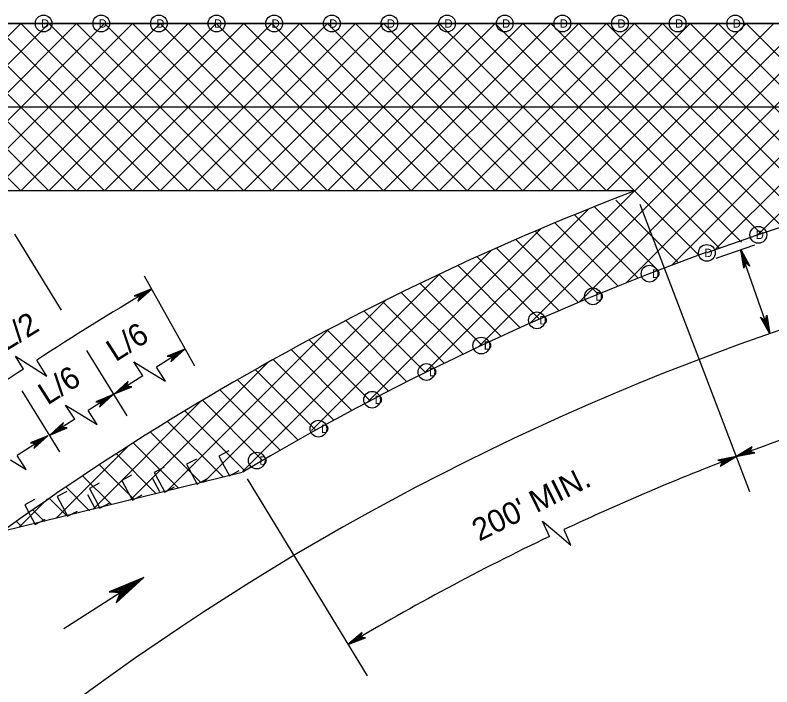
# Model space of a CAD drawing. Extents: x 499945 to 500993, y 499985 to 500645.
# Drawn here: x 500417.9 to 500553.4, y 500402.9 to 500523.2 of the extents above; entities that cross this region are included whole.
import ezdxf

# ---------------------------------------------------------------- set-up
doc = ezdxf.new("R2010")
doc.units = 0
for name, color, linetype in [('1', 7, 'Continuous'), ('24', 7, 'Continuous'), ('39', 7, 'Continuous'), ('5', 7, 'Continuous'), ('56', 7, 'Continuous'), ('60', 7, 'Continuous')]:
    doc.layers.add(name, color=color, linetype=linetype)

msp = doc.modelspace()

# ---------------------------------------------------------------- linework, layer by layer
at = {"layer": '1'}
for p, q in [((500309.39, 500521.73), (500732.65, 500521.73)), ((500895.45, 500521.73), (500309.39, 500521.73)), ((500418.87, 500491.75), (500388.89, 500521.73)), ((500388.89, 500491.75), (500418.87, 500521.73)), ((500423.86, 500491.75), (500393.89, 500521.73)), ((500393.89, 500491.75), (500423.86, 500521.73)), ((500428.86, 500491.75), (500398.88, 500521.73)), ((500398.88, 500491.75), (500428.86, 500521.73)), ((500433.85, 500491.75), (500403.88, 500521.73)), ((500403.88, 500491.75), (500433.85, 500521.73)), ((500438.85, 500491.75), (500408.87, 500521.73)), ((500408.87, 500491.75), (500438.85, 500521.73)), ((500443.85, 500491.75), (500413.87, 500521.73)), ((500413.87, 500491.75), (500443.85, 500521.73)), ((500448.84, 500491.75), (500418.87, 500521.73)), ((500418.87, 500491.75), (500448.84, 500521.73)), ((500453.84, 500491.75), (500423.86, 500521.73)), ((500423.86, 500491.75), (500453.84, 500521.73)), ((500458.84, 500491.75), (500428.86, 500521.73)), ((500428.86, 500491.75), (500458.84, 500521.73)), ((500463.83, 500491.75), (500433.85, 500521.73)), ((500433.85, 500491.75), (500463.83, 500521.73)), ((500468.83, 500491.75), (500438.85, 500521.73)), ((500438.85, 500491.75), (500468.83, 500521.73)), ((500473.82, 500491.75), (500443.85, 500521.73)), ((500443.85, 500491.75), (500473.82, 500521.73)), ((500478.82, 500491.75), (500448.84, 500521.73)), ((500448.84, 500491.75), (500478.82, 500521.73)), ((500483.82, 500491.75), (500453.84, 500521.73)), ((500488.81, 500491.75), (500458.84, 500521.73)), ((500493.81, 500491.75), (500463.83, 500521.73)), ((500475.89, 500514.67), (500468.83, 500521.73)), ((500479.97, 500515.58), (500473.82, 500521.73)), ((500477.8, 500515.71), (500483.82, 500521.73)), ((500483.68, 500516.87), (500478.82, 500521.73)), ((500488.68, 500516.87), (500483.82, 500521.73)), ((500483.95, 500516.87), (500488.81, 500521.73)), ((500493.67, 500516.87), (500488.81, 500521.73)), ((500488.95, 500516.87), (500493.81, 500521.73)), ((500493.81, 500491.75), (500523.79, 500521.73)), ((500498.67, 500516.87), (500493.81, 500521.73)), ((500493.94, 500516.87), (500498.81, 500521.73)), ((500498.81, 500491.75), (500528.78, 500521.73)), ((500503.67, 500516.87), (500498.81, 500521.73)), ((500498.94, 500516.87), (500503.8, 500521.73)), ((500500.86, 500463.83), (500558.76, 500521.73)), ((500543.96, 500481.57), (500503.8, 500521.73)), ((500503.8, 500491.75), (500533.78, 500521.73)), ((500503.94, 500516.87), (500508.8, 500521.73)), ((500507.9, 500515.83), (500513.79, 500521.73)), ((500508.8, 500491.75), (500538.77, 500521.73)), ((500547.94, 500482.58), (500508.8, 500521.73)), ((500510.05, 500468.03), (500563.76, 500521.73)), ((500510.14, 500513.08), (500518.79, 500521.73)), ((500513.79, 500491.75), (500543.77, 500521.73)), ((500551.47, 500484.05), (500513.79, 500521.73)), ((500518.79, 500491.75), (500548.77, 500521.73)), ((500555.22, 500485.3), (500518.79, 500521.73)), ((500518.85, 500471.83), (500568.75, 500521.73)), ((500523.79, 500491.75), (500553.76, 500521.73)), ((500559, 500486.52), (500523.79, 500521.73)), ((500527.31, 500475.29), (500573.75, 500521.73)), ((500562.8, 500487.72), (500528.78, 500521.73)), ((500566.62, 500488.89), (500533.78, 500521.73)), ((500535.47, 500478.45), (500578.74, 500521.73)), ((500570.47, 500490.03), (500538.77, 500521.73)), ((500543.37, 500481.35), (500583.74, 500521.73)), ((500574.35, 500491.15), (500543.77, 500521.73)), ((500578.26, 500492.23), (500548.77, 500521.73)), ((500550.84, 500483.84), (500588.74, 500521.73)), ((500463.83, 500491.75), (500491.38, 500519.3)), ((500458.84, 500491.75), (500483.95, 500516.87)), ((500468.83, 500491.75), (500493.94, 500516.87)), ((500473.82, 500491.75), (500498.94, 500516.87)), ((500478.82, 500491.75), (500503.94, 500516.87)), ((500508.8, 500491.75), (500483.68, 500516.87)), ((500513.79, 500491.75), (500488.68, 500516.87)), ((500518.79, 500491.75), (500493.67, 500516.87)), ((500523.62, 500491.91), (500498.67, 500516.87)), ((500540.29, 500480.24), (500503.67, 500516.87)), ((500453.84, 500491.75), (500477.8, 500515.71)), ((500503.8, 500491.75), (500479.97, 500515.58)), ((500483.82, 500491.75), (500507.9, 500515.83)), ((500498.81, 500491.75), (500475.89, 500514.67)), ((500488.81, 500491.75), (500510.14, 500513.08)), ((500895.45, 500506.74), (500309.39, 500506.74)), ((500528.8, 500491.75), (500309.39, 500491.75)), ((500536.64, 500478.89), (500525.44, 500490.1)), ((500491.19, 500459.16), (500520.53, 500488.5)), ((500533.02, 500477.52), (500521.61, 500488.93)), ((500529.42, 500476.12), (500518.05, 500487.49)), ((500480.96, 500453.92), (500512.02, 500484.98)), ((500525.85, 500474.7), (500514.52, 500486.03)), ((500522.29, 500473.26), (500511, 500484.55)), ((500518.77, 500471.79), (500507.51, 500483.04)), ((500470.91, 500448.87), (500503.17, 500481.13)), ((500515.26, 500470.3), (500504.04, 500481.52)), ((500511.78, 500468.79), (500500.6, 500479.97)), ((500508.32, 500467.25), (500497.17, 500478.4)), ((500458.58, 500441.53), (500493.93, 500476.89)), ((500504.88, 500465.69), (500493.77, 500476.81)), ((500501.46, 500464.11), (500490.38, 500475.19)), ((500498.07, 500462.51), (500487.02, 500473.56)), ((500451.56, 500439.51), (500484.23, 500472.18)), ((500494.7, 500460.88), (500483.68, 500471.91)), ((500491.35, 500459.24), (500480.36, 500470.23)), ((500488.02, 500457.57), (500477.06, 500468.54)), ((500445.07, 500438.02), (500473.98, 500466.93)), ((500484.72, 500455.88), (500473.78, 500466.82)), ((500481.43, 500454.17), (500470.52, 500465.08)), ((500448.22, 500463.43), (500443.15, 500460.19)), ((500478.16, 500452.44), (500467.28, 500463.33)), ((500419.35, 500459.83), (500417.93, 500462.13)), ((500417.93, 500462.13), (500420.73, 500460.34)), ((500423.51, 500458.6), (500421.74, 500461.45)), ((500438.43, 500436.37), (500463.04, 500460.98)), ((500440.72, 500458.64), (500439.11, 500461.16)), ((500439.11, 500461.16), (500441.94, 500459.41)), ((500474.92, 500450.69), (500464.06, 500461.55)), ((500420.73, 500460.34), (500423.53, 500458.55)), ((500441.94, 500459.41), (500444.76, 500457.66)), ((500444.76, 500457.66), (500443.15, 500460.19)), ((500471.7, 500448.91), (500460.86, 500459.75)), ((500440.72, 500458.64), (500435.65, 500455.4)), ((500468.47, 500447.15), (500457.68, 500457.94)), ((500435.42, 500455.28), (500430.95, 500452.42)), ((500465.25, 500445.37), (500454.52, 500456.1)), ((500431.79, 500434.73), (500451.2, 500454.14)), ((500462.12, 500443.51), (500451.38, 500454.25)), ((500428.52, 500450.87), (500426.9, 500453.4)), ((500426.9, 500453.4), (500429.73, 500451.65)), ((500429.73, 500451.65), (500432.56, 500449.9)), ((500432.56, 500449.9), (500430.95, 500452.42)), ((500459.05, 500441.57), (500448.26, 500452.37)), ((500428.52, 500450.87), (500424.05, 500448.02)), ((500455.16, 500440.47), (500445.15, 500450.48)), ((500451.12, 500439.51), (500442.08, 500448.55)), ((500423.7, 500447.9), (500418.21, 500444.4)), ((500425.23, 500433.16), (500438.29, 500446.23)), ((500447.12, 500438.52), (500438.95, 500446.69)), ((500419.83, 500441.87), (500418.21, 500444.4)), ((500443.08, 500437.57), (500435.92, 500444.72)), ((500417, 500443.62), (500419.83, 500441.87)), ((500439.11, 500436.54), (500432.9, 500442.75)), ((500435.15, 500435.51), (500429.88, 500440.78)), ((500431.18, 500434.48), (500426.93, 500438.74)), ((500418.66, 500431.59), (500423.67, 500436.6)), ((500427.03, 500433.64), (500423.98, 500436.69)), ((500423.1, 500432.57), (500420.99, 500434.68)), ((500419.02, 500431.66), (500418.12, 500432.56)), ((500513.53, 500429.86), (500512.31, 500432.6)), ((500512.31, 500432.6), (500514.85, 500430.45)), ((500517.39, 500428.3), (500516.16, 500431.04)), ((500514.85, 500430.45), (500517.39, 500428.3))]:
    msp.add_line(p, q, dxfattribs=at)
for centre, radius, start, end in [((500705.56, 500027.66), 481.7, 98.2737, 109.8807), ((500707.05, 500025), 499.62, 110.8985, 130.3678), ((500705.56, 500027.66), 464.3, 91.723, 130.4534), ((500705.56, 500027.66), 481.81, 109.8807, 120.8274), ((500705.01, 500028.12), 517.7, 120.5729, 123.1718), ((500705.56, 500027.66), 445.69, 91.723, 110.8417), ((500705.01, 500028.12), 517.7, 123.4934, 125.4069), ((500705.56, 500027.66), 445.69, 110.8417, 115.1514), ((500705.56, 500027.66), 445.69, 115.5218, 120.786)]:
    msp.add_arc(centre, radius, start, end, dxfattribs=at)
at = {"layer": '24'}
msp.add_line((500426.59, 500413.39), (500436.64, 500419.81), dxfattribs=at)
for points in [[(500547.82, 500481.25), (500549.46, 500478.3), (500548.65, 500478.86), (500548.36, 500477.93), (500547.82, 500481.25), (500547.88, 500481.04), (500549.39, 500478.37), (500548.62, 500478.91), (500548.36, 500478.07), (500547.91, 500480.92), (500547.96, 500480.82), (500549.24, 500478.54), (500548.62, 500478.93), (500548.38, 500478.22), (500547.98, 500480.77), (500548, 500480.66), (500549.13, 500478.67), (500548.61, 500478.95), (500548.38, 500478.4), (500548.11, 500480.36), (500548.17, 500480.18), (500548.99, 500478.8), (500548.61, 500478.99), (500548.41, 500478.57), (500548.2, 500480.16), (500548.26, 500479.99), (500548.85, 500478.94), (500548.55, 500479.08), (500548.42, 500478.77), (500548.31, 500479.84), (500548.38, 500479.68), (500548.74, 500479.05), (500548.55, 500479.11), (500548.45, 500478.87), (500548.39, 500479.6), (500548.65, 500479.19), (500548.51, 500479.21), (500548.45, 500478.98), (500548.41, 500479.48), (500548.59, 500479.22), (500548.45, 500479.3), (500548.44, 500479.15), (500548.48, 500479.31), (500548.52, 500479.25)], [(500442.32, 500474.21), (500439.18, 500472.96), (500440.17, 500472.88), (500439.81, 500471.98), (500442.32, 500474.21), (500442.13, 500474.09), (500439.28, 500472.97), (500440.22, 500472.91), (500439.9, 500472.09), (500442.04, 500474.02), (500441.93, 500473.98), (500439.5, 500473.01), (500440.24, 500472.92), (500439.97, 500472.22), (500441.89, 500473.95), (500441.81, 500473.88), (500439.68, 500473.04), (500440.25, 500472.94), (500440.09, 500472.35), (500441.53, 500473.71), (500441.37, 500473.61), (500439.86, 500473.05), (500440.28, 500472.96), (500440.17, 500472.51), (500441.34, 500473.61), (500441.18, 500473.52), (500440.06, 500473.07), (500440.38, 500472.99), (500440.29, 500472.67), (500441.05, 500473.43), (500440.9, 500473.35), (500440.22, 500473.09), (500440.4, 500473.02), (500440.33, 500472.77), (500440.83, 500473.29), (500440.38, 500473.14), (500440.5, 500473.07), (500440.4, 500472.85), (500440.74, 500473.22), (500440.44, 500473.12), (500440.6, 500473.1), (500440.51, 500472.97), (500440.58, 500473.13), (500440.51, 500473.1)], [(500553, 500466.18), (500551.36, 500469.13), (500552.17, 500468.57), (500552.46, 500469.5), (500553, 500466.18), (500552.94, 500466.39), (500551.43, 500469.06), (500552.2, 500468.52), (500552.46, 500469.35), (500552.91, 500466.51), (500552.85, 500466.61), (500551.57, 500468.89), (500552.2, 500468.5), (500552.43, 500469.21), (500552.84, 500466.66), (500552.82, 500466.77), (500551.69, 500468.76), (500552.2, 500468.48), (500552.44, 500469.03), (500552.71, 500467.07), (500552.65, 500467.25), (500551.83, 500468.63), (500552.21, 500468.44), (500552.41, 500468.86), (500552.62, 500467.27), (500552.56, 500467.44), (500551.97, 500468.49), (500552.27, 500468.35), (500552.4, 500468.66), (500552.51, 500467.59), (500552.44, 500467.75), (500552.08, 500468.38), (500552.27, 500468.32), (500552.37, 500468.56), (500552.43, 500467.83), (500552.17, 500468.24), (500552.31, 500468.22), (500552.37, 500468.45), (500552.41, 500467.95), (500552.23, 500468.21), (500552.37, 500468.13), (500552.38, 500468.28), (500552.34, 500468.12), (500552.3, 500468.18)], [(500448.22, 500463.43), (500445.11, 500462.14), (500446.09, 500462.07), (500445.75, 500461.16), (500448.22, 500463.43), (500448.04, 500463.31), (500445.21, 500462.15), (500446.15, 500462.1), (500445.84, 500461.27), (500447.95, 500463.23), (500447.84, 500463.19), (500445.42, 500462.19), (500446.16, 500462.11), (500445.9, 500461.41), (500447.8, 500463.16), (500447.72, 500463.09), (500445.6, 500462.22), (500446.18, 500462.12), (500446.02, 500461.54), (500447.45, 500462.92), (500447.29, 500462.81), (500445.78, 500462.24), (500446.2, 500462.15), (500446.1, 500461.69), (500447.25, 500462.81), (500447.1, 500462.72), (500445.99, 500462.26), (500446.3, 500462.18), (500446.22, 500461.86), (500446.96, 500462.63), (500446.81, 500462.55), (500446.14, 500462.28), (500446.33, 500462.21), (500446.26, 500461.96), (500446.75, 500462.49), (500446.3, 500462.33), (500446.42, 500462.26), (500446.32, 500462.04), (500446.66, 500462.41), (500446.36, 500462.31), (500446.52, 500462.3), (500446.43, 500462.17), (500446.51, 500462.32), (500446.43, 500462.3)], [(500435.65, 500455.4), (500438.77, 500456.69), (500437.78, 500456.76), (500438.12, 500457.67), (500435.65, 500455.4), (500435.83, 500455.52), (500438.66, 500456.68), (500437.72, 500456.73), (500438.04, 500457.55), (500435.93, 500455.59), (500436.03, 500455.64), (500438.45, 500456.64), (500437.71, 500456.72), (500437.97, 500457.42), (500436.07, 500455.67), (500436.16, 500455.74), (500438.27, 500456.61), (500437.69, 500456.7), (500437.85, 500457.29), (500436.43, 500455.91), (500436.58, 500456.01), (500438.09, 500456.59), (500437.67, 500456.68), (500437.77, 500457.13), (500436.62, 500456.02), (500436.78, 500456.11), (500437.89, 500456.57), (500437.57, 500456.64), (500437.66, 500456.97), (500436.91, 500456.2), (500437.06, 500456.28), (500437.73, 500456.55), (500437.55, 500456.62), (500437.62, 500456.87), (500437.12, 500456.34), (500437.57, 500456.5), (500437.45, 500456.57), (500437.55, 500456.78), (500437.21, 500456.42), (500437.51, 500456.52), (500437.35, 500456.53), (500437.44, 500456.66), (500437.37, 500456.5), (500437.44, 500456.53)], [(500435.42, 500455.28), (500432.3, 500453.99), (500433.28, 500453.92), (500432.94, 500453.01), (500435.42, 500455.28), (500435.23, 500455.16), (500432.4, 500454), (500433.34, 500453.95), (500433.03, 500453.12), (500435.14, 500455.08), (500435.04, 500455.04), (500432.62, 500454.04), (500433.35, 500453.96), (500433.1, 500453.26), (500434.99, 500455.01), (500434.91, 500454.94), (500432.79, 500454.07), (500433.37, 500453.97), (500433.21, 500453.39), (500434.64, 500454.76), (500434.48, 500454.66), (500432.98, 500454.09), (500433.4, 500454), (500433.29, 500453.54), (500434.44, 500454.66), (500434.29, 500454.57), (500433.18, 500454.11), (500433.5, 500454.03), (500433.41, 500453.71), (500434.16, 500454.48), (500434.01, 500454.4), (500433.33, 500454.13), (500433.52, 500454.06), (500433.45, 500453.81), (500433.94, 500454.34), (500433.49, 500454.18), (500433.62, 500454.11), (500433.51, 500453.89), (500433.85, 500454.26), (500433.55, 500454.16), (500433.72, 500454.15), (500433.63, 500454.02), (500433.7, 500454.17), (500433.62, 500454.15)], [(500424.05, 500448.02), (500427.16, 500449.31), (500426.18, 500449.38), (500426.52, 500450.28), (500424.05, 500448.02), (500424.23, 500448.14), (500427.06, 500449.3), (500426.12, 500449.35), (500426.43, 500450.17), (500424.32, 500448.21), (500424.43, 500448.26), (500426.85, 500449.26), (500426.11, 500449.34), (500426.37, 500450.04), (500424.47, 500448.29), (500424.55, 500448.36), (500426.67, 500449.23), (500426.09, 500449.32), (500426.25, 500449.91), (500424.82, 500448.53), (500424.98, 500448.63), (500426.48, 500449.21), (500426.07, 500449.3), (500426.17, 500449.75), (500425.02, 500448.64), (500425.17, 500448.72), (500426.28, 500449.19), (500425.97, 500449.26), (500426.05, 500449.59), (500425.3, 500448.82), (500425.46, 500448.9), (500426.13, 500449.17), (500425.94, 500449.24), (500426.01, 500449.49), (500425.52, 500448.96), (500425.97, 500449.11), (500425.85, 500449.19), (500425.95, 500449.4), (500425.61, 500449.04), (500425.91, 500449.13), (500425.75, 500449.15), (500425.84, 500449.28), (500425.76, 500449.12), (500425.84, 500449.15)], [(500423.7, 500447.9), (500420.58, 500446.61), (500421.56, 500446.54), (500421.22, 500445.63), (500423.7, 500447.9), (500423.51, 500447.78), (500420.68, 500446.62), (500421.62, 500446.57), (500421.31, 500445.74), (500423.42, 500447.7), (500423.32, 500447.66), (500420.9, 500446.66), (500421.63, 500446.57), (500421.38, 500445.87), (500423.27, 500447.63), (500423.19, 500447.56), (500421.07, 500446.69), (500421.65, 500446.59), (500421.49, 500446.01), (500422.92, 500447.38), (500422.76, 500447.28), (500421.26, 500446.71), (500421.68, 500446.62), (500421.57, 500446.16), (500422.72, 500447.28), (500422.57, 500447.19), (500421.46, 500446.72), (500421.78, 500446.65), (500421.69, 500446.33), (500422.44, 500447.1), (500422.29, 500447.02), (500421.61, 500446.75), (500421.8, 500446.68), (500421.73, 500446.42), (500422.22, 500446.96), (500421.77, 500446.8), (500421.9, 500446.73), (500421.79, 500446.51), (500422.13, 500446.88), (500421.83, 500446.78), (500422, 500446.77), (500421.91, 500446.64), (500421.98, 500446.79), (500421.9, 500446.77)], [(500546.99, 500444.19), (500550.31, 500444.82), (500549.35, 500445.09), (500549.87, 500445.91), (500546.99, 500444.19), (500547.19, 500444.27), (500550.2, 500444.83), (500549.29, 500445.07), (500549.77, 500445.82), (500547.3, 500444.33), (500547.41, 500444.35), (500549.98, 500444.84), (500549.28, 500445.07), (500549.67, 500445.7), (500547.46, 500444.37), (500547.56, 500444.42), (500549.81, 500444.85), (500549.26, 500445.05), (500549.53, 500445.59), (500547.86, 500444.54), (500548.03, 500444.6), (500549.62, 500444.86), (500549.23, 500445.03), (500549.42, 500445.46), (500548.07, 500444.6), (500548.24, 500444.65), (500549.42, 500444.89), (500549.12, 500445.02), (500549.27, 500445.32), (500548.39, 500444.72), (500548.55, 500444.77), (500549.26, 500444.89), (500549.1, 500445), (500549.22, 500445.23), (500548.62, 500444.81), (500549.1, 500444.87), (500548.99, 500444.97), (500549.14, 500445.16), (500548.73, 500444.87), (500549.04, 500444.91), (500548.88, 500444.96), (500549, 500445.06), (500548.9, 500444.92), (500548.98, 500444.94)], [(500546.99, 500444.19), (500543.68, 500443.54), (500544.63, 500443.28), (500544.11, 500442.46), (500546.99, 500444.19), (500546.79, 500444.1), (500543.78, 500443.53), (500544.69, 500443.29), (500544.22, 500442.55), (500546.68, 500444.05), (500546.57, 500444.03), (500544, 500443.53), (500544.71, 500443.3), (500544.31, 500442.67), (500546.52, 500444.01), (500546.43, 500443.95), (500544.18, 500443.52), (500544.73, 500443.32), (500544.45, 500442.78), (500546.13, 500443.84), (500545.95, 500443.77), (500544.36, 500443.5), (500544.76, 500443.34), (500544.57, 500442.91), (500545.91, 500443.77), (500545.74, 500443.72), (500544.56, 500443.48), (500544.86, 500443.35), (500544.71, 500443.05), (500545.6, 500443.65), (500545.43, 500443.61), (500544.72, 500443.48), (500544.89, 500443.37), (500544.77, 500443.14), (500545.36, 500443.56), (500544.89, 500443.5), (500544.99, 500443.4), (500544.85, 500443.21), (500545.26, 500443.5), (500544.94, 500443.46), (500545.1, 500443.42), (500544.98, 500443.31), (500545.09, 500443.45), (500545.01, 500443.44)], [(500440.91, 500422.54), (500434.67, 500419.95), (500436.64, 500419.81), (500435.96, 500418), (500440.91, 500422.54), (500440.54, 500422.29), (500434.88, 500419.98), (500436.75, 500419.87), (500436.13, 500418.22), (500440.35, 500422.14), (500440.15, 500422.05), (500435.31, 500420.05), (500436.78, 500419.89), (500436.27, 500418.49), (500440.06, 500422), (500439.89, 500421.85), (500435.66, 500420.11), (500436.81, 500419.92), (500436.5, 500418.76), (500439.35, 500421.51), (500439.04, 500421.3), (500436.03, 500420.15), (500436.87, 500419.98), (500436.66, 500419.07), (500438.96, 500421.3), (500438.65, 500421.12), (500436.43, 500420.19), (500437.07, 500420.04), (500436.89, 500419.39), (500438.39, 500420.93), (500438.09, 500420.78), (500436.74, 500420.24), (500437.11, 500420.1), (500436.97, 500419.59), (500437.96, 500420.66), (500437.06, 500420.34), (500437.31, 500420.2), (500437.1, 500419.77), (500437.78, 500420.5), (500437.18, 500420.3), (500437.51, 500420.27), (500437.33, 500420.01), (500437.47, 500420.33), (500437.32, 500420.27)], [(500477.45, 500410.55), (500480.63, 500411.7), (500479.65, 500411.81), (500480.03, 500412.7), (500477.45, 500410.55), (500477.64, 500410.67), (500480.52, 500411.69), (500479.59, 500411.79), (500479.94, 500412.59), (500477.74, 500410.74), (500477.84, 500410.78), (500480.31, 500411.66), (500479.57, 500411.78), (500479.87, 500412.47), (500477.89, 500410.8), (500477.97, 500410.87), (500480.13, 500411.64), (500479.56, 500411.76), (500479.74, 500412.33), (500478.25, 500411.03), (500478.41, 500411.13), (500479.94, 500411.63), (500479.53, 500411.73), (500479.65, 500412.19), (500478.45, 500411.13), (500478.61, 500411.21), (500479.74, 500411.62), (500479.43, 500411.71), (500479.53, 500412.03), (500478.75, 500411.3), (500478.9, 500411.37), (500479.59, 500411.6), (500479.41, 500411.68), (500479.49, 500411.93), (500478.97, 500411.42), (500479.43, 500411.56), (500479.31, 500411.64), (500479.42, 500411.85), (500479.06, 500411.5), (500479.36, 500411.58), (500479.2, 500411.6), (500479.3, 500411.73), (500479.22, 500411.58), (500479.29, 500411.6)]]:
    msp.add_lwpolyline(points, dxfattribs=at)
at = {"layer": '39'}
msp.add_line((500550.29, 500482.03), (500543.35, 500479.62), dxfattribs=at)
at = {"layer": '5'}
for p, q in [((500529.73, 500489.39), (500549.37, 500437.95)), ((500426.17, 500470.42), (500417.78, 500483.98)), ((500553, 500466.18), (500547.79, 500481.16)), ((500450.04, 500460.37), (500441.02, 500476.48)), ((500437.92, 500451.46), (500430.68, 500463.15)), ((500425.87, 500445.05), (500419.11, 500455.97)), ((500458.49, 500441.31), (500415.5, 500430.77)), ((500459.39, 500440.17), (500480.9, 500404.89))]:
    msp.add_line(p, q, dxfattribs=at)
at = {"layer": '56'}
for p, q in [((500442.43, 500440.27), (500443.68, 500437.93)), ((500430.83, 500437.37), (500432.08, 500435.04))]:
    msp.add_line(p, q, dxfattribs=at)
for points in [[(500456.11, 500445.18), (500454.35, 500444.23), (500455.29, 500442.47), (500456.24, 500440.71), (500458, 500441.66)], [(500450.32, 500443.73), (500448.55, 500442.79), (500449.5, 500441.03), (500450.44, 500439.26), (500452.2, 500440.21)], [(500444.52, 500442.28), (500442.76, 500441.34), (500443.7, 500439.58), (500444.64, 500437.82), (500446.41, 500438.76)], [(500444.52, 500442.28), (500442.76, 500441.34), (500443.7, 500439.58), (500444.64, 500437.82), (500446.41, 500438.76)], [(500438.72, 500440.84), (500436.96, 500439.89), (500437.9, 500438.13), (500438.85, 500436.37), (500440.61, 500437.31)], [(500432.92, 500439.39), (500431.16, 500438.45), (500432.11, 500436.69), (500433.05, 500434.92), (500434.81, 500435.87)], [(500432.92, 500439.39), (500431.16, 500438.45), (500432.11, 500436.69), (500433.05, 500434.92), (500434.81, 500435.87)], [(500427.13, 500437.94), (500425.37, 500437), (500426.31, 500435.24), (500427.25, 500433.48), (500429.02, 500434.42)], [(500421.33, 500436.5), (500419.57, 500435.55), (500420.51, 500433.79), (500421.46, 500432.03), (500423.22, 500432.97)]]:
    msp.add_lwpolyline(points, dxfattribs=at)
for centre in [(500422.95, 500521.73), (500433.27, 500521.73), (500443.6, 500521.73), (500453.92, 500521.73), (500464.24, 500521.73), (500474.57, 500521.73), (500484.89, 500521.73), (500495.21, 500521.73), (500505.54, 500521.73), (500515.86, 500521.73), (500526.18, 500521.73), (500536.51, 500521.73), (500546.83, 500521.73), (500550.96, 500483.88), (500541.75, 500480.65), (500531.48, 500476.93), (500521.34, 500472.87), (500511.3, 500468.58), (500501.35, 500464.06), (500491.51, 500459.32), (500481.78, 500454.36), (500472.17, 500449.17), (500461.12, 500443.46)]:
    msp.add_circle(centre, 1.5, dxfattribs=at)
at = {"layer": '60'}
for centre in [(500422.95, 500521.73), (500433.27, 500521.73), (500443.6, 500521.73), (500453.92, 500521.73), (500464.24, 500521.73), (500474.57, 500521.73), (500484.89, 500521.73), (500495.21, 500521.73), (500505.54, 500521.73), (500515.86, 500521.73), (500526.18, 500521.73), (500536.51, 500521.73), (500546.83, 500521.73), (500550.96, 500483.88), (500541.75, 500480.65), (500531.48, 500476.93), (500521.34, 500472.87), (500511.3, 500468.58), (500501.35, 500464.06), (500491.51, 500459.32), (500481.78, 500454.36), (500472.17, 500449.17), (500461.12, 500443.46)]:
    msp.add_circle(centre, 1.5, dxfattribs=at)

# ---------------------------------------------------------------- texts
at = {"layer": '1'}
for s, rotation, p in [('L/2', 31.7682, (500416.14, 500462.95)), ('L/6', 32.5735, (500435.85, 500461.05)), ('L/6', 32.5735, (500423.65, 500453.29)), ("200' MIN.", 26.446, (500500.97, 500428.93))]:
    msp.add_text(s, height=4, rotation=rotation, dxfattribs=at).set_placement(p)
at = {"layer": '56'}
for p in [(500422.49, 500520.98), (500432.81, 500520.98), (500443.14, 500520.98), (500453.46, 500520.98), (500463.78, 500520.98), (500474.11, 500520.98), (500484.43, 500520.98), (500494.75, 500520.98), (500505.08, 500520.98), (500515.4, 500520.98), (500525.72, 500520.98), (500536.05, 500520.98), (500546.37, 500520.98), (500550.5, 500483.13), (500541.29, 500479.9), (500531.94, 500476.18), (500521.8, 500472.12), (500511.76, 500467.83), (500501.81, 500463.31), (500491.97, 500458.57), (500482.24, 500453.61), (500472.63, 500448.42), (500461.58, 500442.71)]:
    msp.add_text('D', height=1.5, dxfattribs=at).set_placement(p)

doc.saveas('drawing.dxf')
